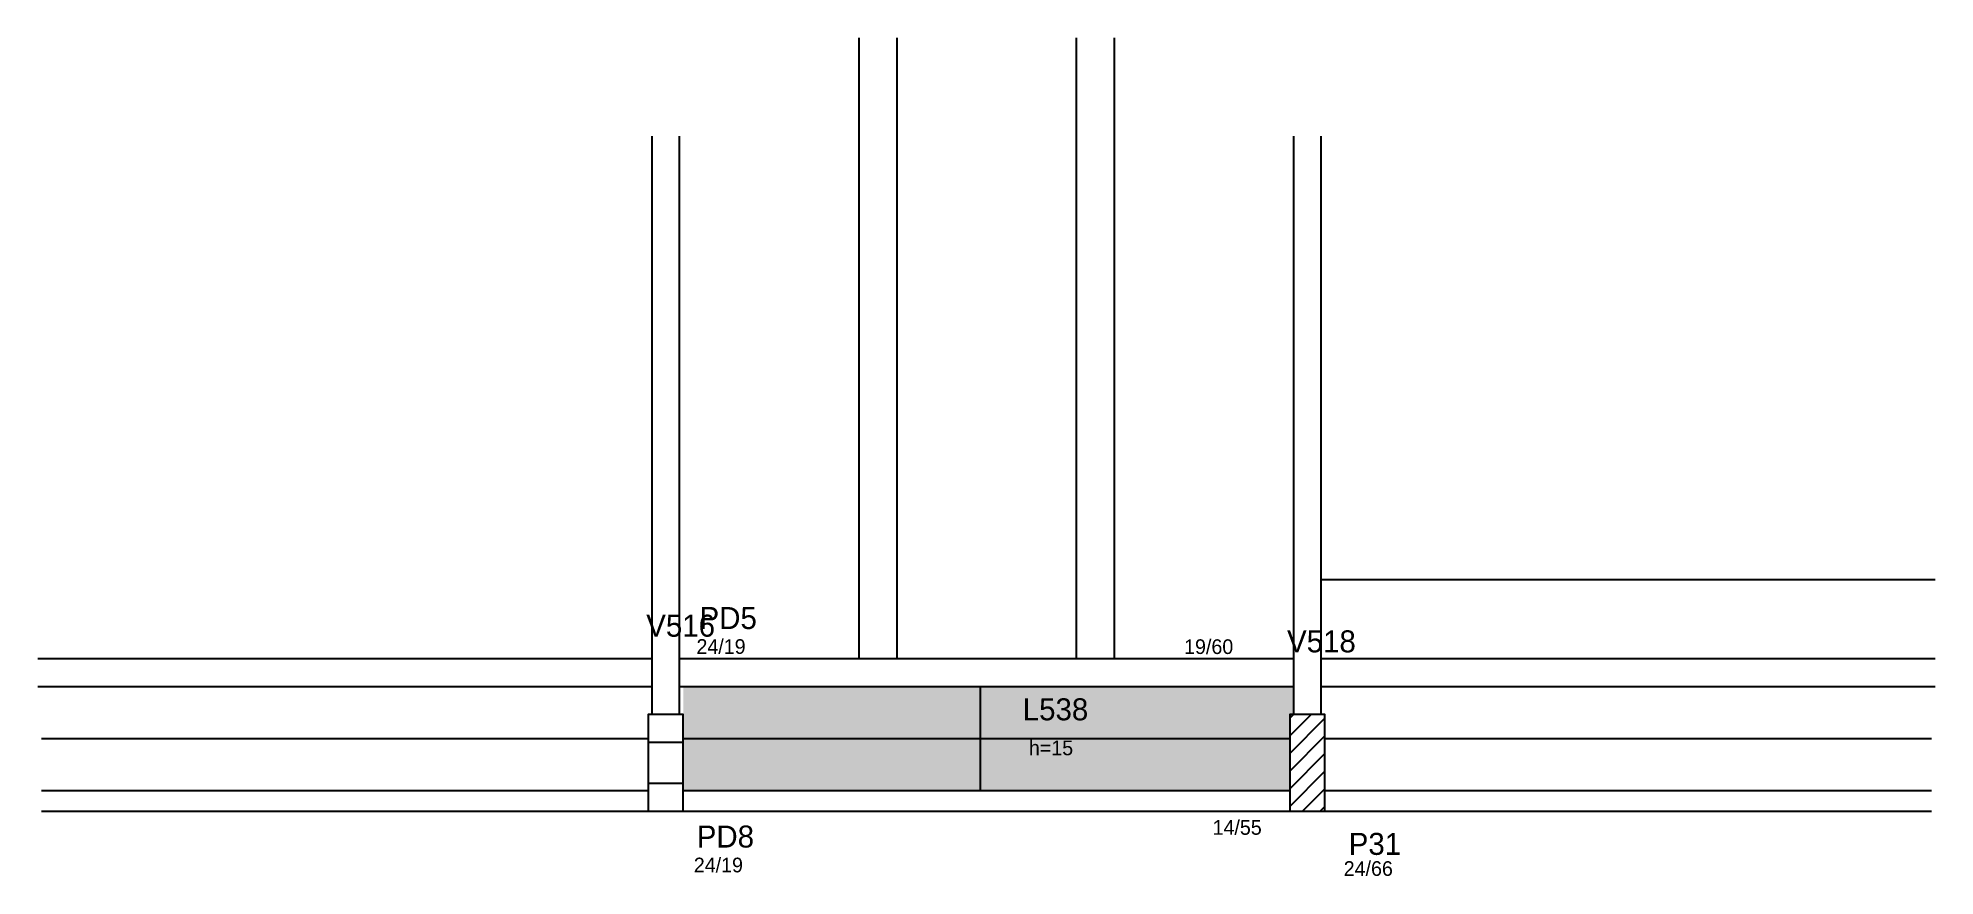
# Model space of a CAD drawing. Header units: metres. Extents: x 4489 to 5781, y 2426 to 2997.
import ezdxf

# ---------------------------------------------------------------- set-up
doc = ezdxf.new("R2010")
doc.units = ezdxf.units.M
for name, color, linetype in [('3', 7, 'Continuous'), ('4', 7, 'Continuous'), ('7', 7, 'Continuous'), ('Painéis', 7, 'Continuous'), ('REAPROVEITAMENTO', 7, 'Continuous')]:
    doc.layers.add(name, color=color, linetype=linetype)

msp = doc.modelspace()

# ---------------------------------------------------------------- hatches: boundary and pattern name
at = {"layer": 'REAPROVEITAMENTO'}
h = msp.add_hatch(color=7, dxfattribs=at)
h.dxf.hatch_style = 1
h.paths.add_polyline_path([(5343.5, 2535.9), (5341, 2535.9), (5341, 2535.9), (5341.2, 2483.9), (5341.2, 2483.9), (4928.2, 2483.9), (4928.2, 2483.9), (4928.2, 2554.9), (4928.2, 2554.9), (5343.7, 2554.9), (5343.7, 2554.9), (5343.5, 2535.9)])

# ---------------------------------------------------------------- linework, layer by layer
at = {"layer": '3', "color": 7, "lineweight": 25}
for p, q in [((5341.2, 2521.3), (5355.9, 2535.9)), ((5341.2, 2533.3), (5343.8, 2535.9)), ((5341.2, 2509.3), (5365.2, 2533.3)), ((5341.2, 2497.3), (5365.2, 2521.3)), ((5341.2, 2485.2), (5365.2, 2509.2)), ((5341.2, 2473.2), (5365.2, 2497.2)), ((5350, 2469.9), (5365.2, 2485.2)), ((5362, 2469.9), (5365.2, 2473.2))]:
    msp.add_line(p, q, dxfattribs=at)
for points in [[(4906.7, 2929.9), (4906.7, 2554.9)], [(4925.7, 2554.9), (4925.7, 2929.9)], [(5343.7, 2929.9), (5343.7, 2554.9)], [(5362.7, 2554.9), (5362.7, 2929.9)], [(4906.7, 2573.9), (4488.7, 2573.9)], [(5343.7, 2573.9), (4925.7, 2573.9)], [(5780.7, 2573.9), (5362.7, 2573.9)], [(4488.7, 2554.9), (4906.7, 2554.9)], [(4906.7, 2554.9), (4906.7, 2535.9)], [(4925.7, 2554.9), (5343.7, 2554.9)], [(4925.7, 2535.9), (4925.7, 2554.9)], [(5343.7, 2554.9), (5343.7, 2535.9)], [(5362.7, 2554.9), (5780.7, 2554.9)], [(5362.7, 2535.9), (5362.7, 2554.9)], [(4904.2, 2483.9), (4491.2, 2483.9)], [(5341.2, 2483.9), (4928.2, 2483.9)], [(5778.2, 2483.9), (5365.2, 2483.9)], [(4491.2, 2469.9), (4904.2, 2469.9)], [(4928.2, 2469.9), (5341.2, 2469.9)], [(5365.2, 2469.9), (5778.2, 2469.9)]]:
    msp.add_lwpolyline(points, dxfattribs=at)
at = {"layer": '7', "color": 7, "lineweight": 25}
for points in [[(4904.2, 2469.9), (4928.2, 2469.9), (4928.2, 2535.9), (4904.2, 2535.9), (4904.2, 2469.9)], [(4904.2, 2516.9), (4928.2, 2516.9), (4928.2, 2535.9), (4904.2, 2535.9), (4904.2, 2516.9)], [(5341.2, 2469.9), (5365.2, 2469.9), (5365.2, 2535.9), (5341.2, 2535.9), (5341.2, 2469.9)], [(4904.2, 2469.9), (4928.2, 2469.9), (4928.2, 2488.9), (4904.2, 2488.9), (4904.2, 2469.9)]]:
    msp.add_lwpolyline(points, dxfattribs=at)
at = {"layer": 'Painéis', "color": 7, "lineweight": 25}
for p, q in [((5047.7, 2996.9), (5047.7, 2573.9)), ((5073.7, 2996.9), (5073.7, 2573.9)), ((5195.7, 2996.9), (5195.7, 2573.9)), ((5221.7, 2996.9), (5221.7, 2573.9)), ((5362.7, 2627.9), (5780.7, 2627.9)), ((5130.7, 2483.9), (5130.7, 2554.9)), ((4491.2, 2519.4), (4904.2, 2519.4)), ((4928.2, 2519.4), (5341.2, 2519.4)), ((5365.2, 2519.4), (5778.2, 2519.4))]:
    msp.add_line(p, q, dxfattribs=at)

# ---------------------------------------------------------------- texts
at = {"layer": '3', "color": 7, "lineweight": 25}
for s, p in [('24/19', (4937.2, 2577.2)), ('19/60', (5269.3, 2577.1)), ('h=15', (5163.6, 2508.1)), ('14/55', (5288.7, 2453.9)), ('24/19', (4935.4, 2428.3)), ('24/66', (5378, 2425.9))]:
    msp.add_text(s, height=10, dxfattribs=at).set_placement(p)
at = {"layer": '4', "color": 7, "lineweight": 25}
for s, p in [('V516', (4903, 2588.9)), ('PD5', (4939.3, 2594.1)), ('V518', (5339.4, 2578.2)), ('L538', (5159.4, 2531.9)), ('PD8', (4937.4, 2445.2)), ('P31', (5381.4, 2440.2))]:
    msp.add_text(s, height=15, dxfattribs=at).set_placement(p)

doc.saveas('drawing.dxf')
